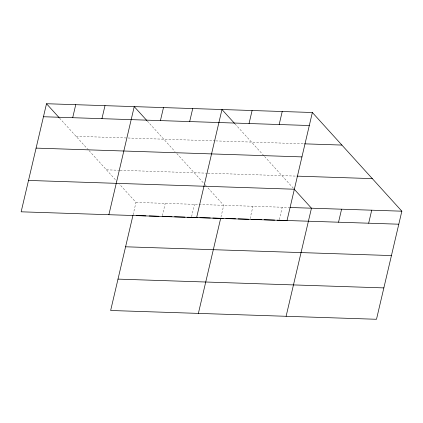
<?xml version="1.0" encoding="UTF-8"?>
<svg xmlns="http://www.w3.org/2000/svg" width="423" height="423" viewBox="0 0 423 423"><rect width="100%" height="100%" fill="white"/><g stroke="black" fill="none" stroke-linecap="round" stroke-linejoin="round"><path stroke-width="0.32" stroke-dasharray="2.12 1.59" d="M133.086 214.794L135.995 202.406L119.492 184.206M162.332 215.762L165.24 203.368M191.577 216.729L194.485 204.335M220.965 217.073L223.725 205.303L207.222 187.103M250.067 218.659L252.97 206.271M279.307 219.627L282.215 207.233M76.034 136.291L127.376 137.988M128.021 138.009L215.106 140.885M215.756 140.907L303.899 143.82M106.464 169.84L119.46 170.268M120.111 170.289L207.191 173.171M207.841 173.192L296.338 176.116M135.995 202.406L289.364 207.471M234.998 123.891L264.105 155.987M264.539 156.468L293.218 188.087M147.262 120.994L175.069 151.651M176.809 153.565L204.616 184.232M205.049 184.714L206.789 186.628M59.532 118.091L88.64 150.191M89.073 150.667L116.885 181.335"/><path stroke-width="0.63" d="M46.504 103.725L21.15 211.812L287.005 220.595L312.359 112.507L46.504 103.725L59.098 117.615M72.693 117.705L75.743 104.693M101.938 118.673L104.989 105.66M108.88 214.71L134.234 106.628L146.829 120.513M132.944 215.413L110.641 310.493L376.496 319.275L401.85 211.188L312.359 112.507M160.428 120.603L163.479 107.59M189.668 121.57L192.724 108.558M196.616 217.607L221.964 109.525L234.559 123.41M198.376 313.39L220.674 218.316M249.047 123.532L252.097 110.519M279.175 124.526L282.226 111.513M286.107 316.288L311.46 208.201L294.085 189.044M338.537 222.207L341.588 209.195M368.666 223.201L371.722 210.194M43.447 116.737L309.303 125.52M304.555 143.841L341.89 145.073M36.092 148.113L301.948 156.896M296.994 176.137L372.319 178.622M28.51 180.436L294.366 189.224M290.014 207.492L401.85 211.188M136.19 215.524L145.94 215.846M149.192 215.952L158.937 216.275M162.189 216.38L171.934 216.703M174.535 216.788L184.93 217.131M187.532 217.221L197.932 217.565M199.878 217.628L210.279 217.972M212.875 218.056L223.275 218.4M225.877 218.485L235.622 218.807M238.223 218.892L248.618 219.236M251.22 219.32L261.615 219.664M264.216 219.754L274.612 220.097M277.213 220.182L398.799 224.201M125.583 246.789L391.439 255.571M118.001 279.117L383.857 287.899"/></g></svg>
